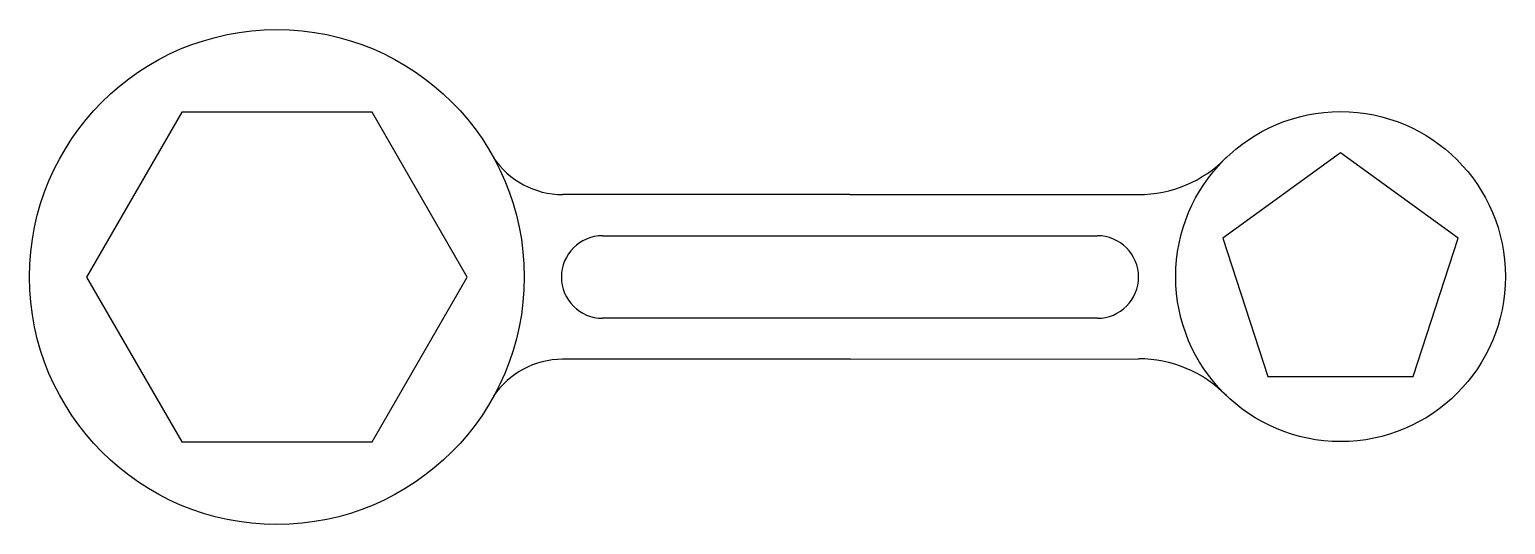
# Model space of a CAD drawing. Header units: inches. Extents: x 7 to 186, y 4 to 64.
import ezdxf

# ---------------------------------------------------------------- set-up
doc = ezdxf.new("R2010")
doc.units = ezdxf.units.IN
doc.header["$MEASUREMENT"] = 0

msp = doc.modelspace()

# ---------------------------------------------------------------- linework, layer by layer
for p, q in [((106.62, 44.33), (71.76, 44.33)), ((106.62, 44.33), (141.61, 44.33)), ((76.62, 39.33), (136.62, 39.33)), ((67.12, 34.33), (67.12, 34.33)), ((136.62, 29.33), (76.62, 29.33)), ((106.63, 24.39), (71.77, 24.36)), ((106.63, 24.39), (141.62, 24.41))]:
    msp.add_line(p, q)
for points in [[(25.57, 54.33), (14.02, 34.33), (25.57, 14.33), (48.66, 14.33), (60.21, 34.33), (48.66, 54.33)], [(166.12, 49.38), (151.85, 39.02), (157.3, 22.25), (174.93, 22.25), (180.38, 39.02)]]:
    msp.add_lwpolyline(points, close=True)
for centre, radius in [((37.12, 34.33), 30), ((166.12, 34.38), 20)]:
    msp.add_circle(centre, radius)
for centre, radius, start, end in [((71.76, 54.39), 10.06, 213.8065, 270), ((141.61, 59.24), 14.91, 270, 315.5543), ((76.62, 34.33), 5, 90, 270), ((136.62, 34.33), 5, 270, 90), ((71.77, 14.3), 10.06, 90.0452, 146.2387), ((141.63, 9.5), 14.91, 44.4909, 90.0452)]:
    msp.add_arc(centre, radius, start, end)

doc.saveas('drawing.dxf')
